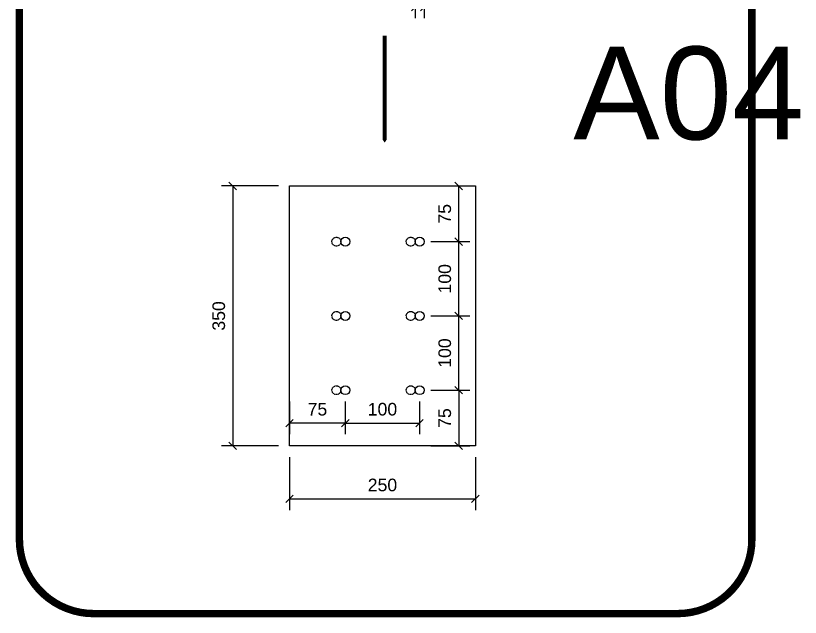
# Model space of a CAD drawing. Header units: millimetres. Extents: x 0 to 119933, y -45162 to 41221.
# Drawn here: x 3584 to 4640, y 1684 to 2494 of the extents above; entities that cross this region are included whole.
import ezdxf

# ---------------------------------------------------------------- set-up
doc = ezdxf.new("R2010")
doc.units = ezdxf.units.MM
doc.linetypes.add('CENTER', pattern=[2, 1.25, -0.25, 0.25, -0.25])
doc.linetypes.add('HIDDEN', pattern=[0.375, 0.25, -0.125])
doc.layers.get('DEFPOINTS').update_dxf_attribs({"color": 166})
doc.layers.add('F_STEL', color=3, linetype='Continuous')
doc.styles.add('Arial', font='arial.ttf')
doc.styles.get("Standard").update_dxf_attribs({"font": 'arial.ttf'})
doc.dimstyles.new('10x of Arup4', dxfattribs={"dimscale": 10, "dimtxt": 1.7, "dimasz": 1, "dimexe": 1.5, "dimexo": 1.5, "dimgap": 1, "dimtad": 1, "dimdec": 1, "dimdsep": 46, "dimtxsty": 'Arial', "dimblk": 'OBLIQUE', "dimcen": 0, "dimclrd": 1, "dimclre": 1, "dimclrt": 7, "dimadec": 0, "dimazin": 0, "dimtfac": 1, "dimtdec": 1, "dimtix": 1, "dimtofl": 0, "dimtmove": 2, "dimatfit": 3, "dimfxl": 5, "dimtfill": 1, "dimtolj": 1, "dimtzin": 0, "dimlwd": -1, "dimlwe": -1, "dimarcsym": 0})

# ---------------------------------------------------------------- blocks, each defined once
blk = doc.blocks.new('_OBLIQUE')
at = {"color": 0, "linetype": 'ByBlock'}
blk.add_line((-0.5, -0.5), (0.5, 0.5), dxfattribs=at)
blk = doc.blocks.new('*D115')
at = {"color": 1, "linetype": 'Continuous', "transparency": 16777216}
for p, q in [((3937.6, 2264.7), (3861.1, 2264.7)), ((3876.1, 2264.7), (3876.1, 1914.7)), ((3937.6, 1914.7), (3861.1, 1914.7))]:
    blk.add_line(p, q, dxfattribs=at)
at = {"layer": 'DEFPOINTS', "color": 0, "transparency": 16777216}
for p in [(3952.6, 2264.7, 49429.3), (3876.1, 1914.7), (3952.6, 1914.7, 49429.3)]:
    blk.add_point(p, dxfattribs=at)
at = {"color": 1, "transparency": 16777216, "xscale": 10, "yscale": 10, "zscale": 10}
for p, rotation in [((3876.1, 2264.7), 90), ((3876.1, 1914.7), 270)]:
    blk.add_blockref('_OBLIQUE', p, dxfattribs=dict(at, rotation=rotation))
at = {"color": 7, "transparency": 16777216, "insert": (3857.4, 2089.7), "char_height": 17, "attachment_point": 5, "rotation": 90, "style": 'Arial', "bg_fill": 3, "box_fill_scale": 1.1, "bg_fill_color": 256, "bg_fill_true_color": 13158600, "bg_fill_transparency": 0}
blk.add_mtext('\\A1;350', dxfattribs=at)
blk = doc.blocks.new('*D116')
at = {"color": 1, "linetype": 'Continuous', "transparency": 16777216}
for p, q in [((3952.6, 1899.7), (3952.6, 1828.3)), ((4202.6, 1899.7), (4202.6, 1828.3)), ((3952.6, 1843.3), (4202.6, 1843.3))]:
    blk.add_line(p, q, dxfattribs=at)
at = {"layer": 'DEFPOINTS', "color": 0, "transparency": 16777216}
for p in [(3952.6, 1914.7, 49429.3), (4202.6, 1914.7, 49429.3), (4202.6, 1843.3)]:
    blk.add_point(p, dxfattribs=at)
at = {"color": 1, "transparency": 16777216, "xscale": 10, "yscale": 10, "zscale": 10, "rotation": 180}
blk.add_blockref('_OBLIQUE', (3952.6, 1843.3), dxfattribs=at)
at = {"color": 1, "transparency": 16777216, "xscale": 10, "yscale": 10, "zscale": 10}
blk.add_blockref('_OBLIQUE', (4202.6, 1843.3), dxfattribs=at)
at = {"color": 7, "transparency": 16777216, "insert": (4077.6, 1862), "char_height": 17, "attachment_point": 5, "style": 'Arial', "bg_fill": 3, "box_fill_scale": 1.1, "bg_fill_color": 256, "bg_fill_true_color": 13158600, "bg_fill_transparency": 0}
blk.add_mtext('\\A1;250', dxfattribs=at)
blk = doc.blocks.new('*D117')
at = {"color": 1, "linetype": 'Continuous', "transparency": 16777216}
for p, q in [((4142.6, 2089.7), (4195.2, 2089.7)), ((4180.2, 1989.7), (4180.2, 2089.7)), ((4142.6, 1989.7), (4195.2, 1989.7))]:
    blk.add_line(p, q, dxfattribs=at)
at = {"layer": 'DEFPOINTS', "color": 0, "transparency": 16777216}
for p in [(4127.6, 2089.7, 49429.3), (4180.2, 2089.7), (4127.6, 1989.7, 49429.3)]:
    blk.add_point(p, dxfattribs=at)
at = {"color": 1, "transparency": 16777216, "xscale": 10, "yscale": 10, "zscale": 10}
for p, rotation in [((4180.2, 2089.7), 90), ((4180.2, 1989.7), 270)]:
    blk.add_blockref('_OBLIQUE', p, dxfattribs=dict(at, rotation=rotation))
at = {"color": 7, "transparency": 16777216, "insert": (4161.5, 2039.7), "char_height": 17, "attachment_point": 5, "rotation": 90, "style": 'Arial', "bg_fill": 3, "box_fill_scale": 1.1, "bg_fill_color": 256, "bg_fill_true_color": 13158600, "bg_fill_transparency": 0}
blk.add_mtext('\\A1;100', dxfattribs=at)
blk = doc.blocks.new('*D118')
at = {"color": 1, "linetype": 'Continuous', "transparency": 16777216}
for p, q in [((4142.6, 2189.7), (4195.2, 2189.7)), ((4180.2, 2089.7), (4180.2, 2189.7)), ((4142.6, 2089.7), (4195.2, 2089.7))]:
    blk.add_line(p, q, dxfattribs=at)
at = {"layer": 'DEFPOINTS', "color": 0, "transparency": 16777216}
for p in [(4127.6, 2189.7, 49429.3), (4180.2, 2189.7), (4127.6, 2089.7, 49429.3)]:
    blk.add_point(p, dxfattribs=at)
at = {"color": 1, "transparency": 16777216, "xscale": 10, "yscale": 10, "zscale": 10}
for p, rotation in [((4180.2, 2189.7), 90), ((4180.2, 2089.7), 270)]:
    blk.add_blockref('_OBLIQUE', p, dxfattribs=dict(at, rotation=rotation))
at = {"color": 7, "transparency": 16777216, "insert": (4161.5, 2139.7), "char_height": 17, "attachment_point": 5, "rotation": 90, "style": 'Arial', "bg_fill": 3, "box_fill_scale": 1.1, "bg_fill_color": 256, "bg_fill_true_color": 13158600, "bg_fill_transparency": 0}
blk.add_mtext('\\A1;100', dxfattribs=at)
blk = doc.blocks.new('*D119')
at = {"color": 1, "linetype": 'Continuous', "transparency": 16777216}
for p, q in [((4142.3, 2264.7), (4195.2, 2264.7)), ((4180.2, 2189.7), (4180.2, 2264.7)), ((4142.6, 2189.7), (4195.2, 2189.7))]:
    blk.add_line(p, q, dxfattribs=at)
at = {"layer": 'DEFPOINTS', "color": 0, "transparency": 16777216}
for p in [(4127.3, 2264.7, 49429.3), (4180.2, 2264.7), (4127.6, 2189.7, 49429.3)]:
    blk.add_point(p, dxfattribs=at)
at = {"color": 1, "transparency": 16777216, "xscale": 10, "yscale": 10, "zscale": 10}
for p, rotation in [((4180.2, 2264.7), 90), ((4180.2, 2189.7), 270)]:
    blk.add_blockref('_OBLIQUE', p, dxfattribs=dict(at, rotation=rotation))
at = {"color": 7, "transparency": 16777216, "insert": (4161.5, 2227.2), "char_height": 17, "attachment_point": 5, "rotation": 90, "style": 'Arial', "bg_fill": 3, "box_fill_scale": 1.1, "bg_fill_color": 256, "bg_fill_true_color": 13158600, "bg_fill_transparency": 0}
blk.add_mtext('\\A1;75', dxfattribs=at)
blk = doc.blocks.new('*D120')
at = {"color": 1, "linetype": 'Continuous', "transparency": 16777216}
for p, q in [((4142.6, 1989.7), (4195.2, 1989.7)), ((4180.2, 1989.7), (4180.2, 1914.7)), ((4142.6, 1914.7), (4195.2, 1914.7))]:
    blk.add_line(p, q, dxfattribs=at)
at = {"layer": 'DEFPOINTS', "color": 0, "transparency": 16777216}
for p in [(4127.6, 1989.7, 49429.3), (4127.6, 1914.7, 49429.3), (4180.2, 1914.7)]:
    blk.add_point(p, dxfattribs=at)
at = {"color": 1, "transparency": 16777216, "xscale": 10, "yscale": 10, "zscale": 10}
for p, rotation in [((4180.2, 1989.7), 90), ((4180.2, 1914.7), 270)]:
    blk.add_blockref('_OBLIQUE', p, dxfattribs=dict(at, rotation=rotation))
at = {"color": 7, "transparency": 16777216, "insert": (4161.5, 1952.2), "char_height": 17, "attachment_point": 5, "rotation": 90, "style": 'Arial', "bg_fill": 3, "box_fill_scale": 1.1, "bg_fill_color": 256, "bg_fill_true_color": 13158600, "bg_fill_transparency": 0}
blk.add_mtext('\\A1;75', dxfattribs=at)
blk = doc.blocks.new('*D121')
at = {"color": 1, "linetype": 'Continuous', "transparency": 16777216}
for p, q in [((3952.6, 1974.7), (3952.6, 1930.3)), ((4027.6, 1974.7), (4027.6, 1930.3)), ((4027.6, 1945.3), (3952.6, 1945.3))]:
    blk.add_line(p, q, dxfattribs=at)
at = {"layer": 'DEFPOINTS', "color": 0, "transparency": 16777216}
for p in [(3952.6, 1989.7, 49429.3), (4027.6, 1989.7, 49429.3), (3952.6, 1945.3)]:
    blk.add_point(p, dxfattribs=at)
at = {"color": 1, "transparency": 16777216, "xscale": 10, "yscale": 10, "zscale": 10, "rotation": 180}
blk.add_blockref('_OBLIQUE', (3952.6, 1945.3), dxfattribs=at)
at = {"color": 1, "transparency": 16777216, "xscale": 10, "yscale": 10, "zscale": 10}
blk.add_blockref('_OBLIQUE', (4027.6, 1945.3), dxfattribs=at)
at = {"color": 7, "transparency": 16777216, "insert": (3990.1, 1964), "char_height": 17, "attachment_point": 5, "style": 'Arial', "bg_fill": 3, "box_fill_scale": 1.1, "bg_fill_color": 256, "bg_fill_true_color": 13158600, "bg_fill_transparency": 0}
blk.add_mtext('\\A1;75', dxfattribs=at)
blk = doc.blocks.new('*D122')
at = {"color": 1, "linetype": 'Continuous', "transparency": 16777216}
for p, q in [((4027.6, 1974.7), (4027.6, 1930.3)), ((4127.6, 1974.7), (4127.6, 1930.3)), ((4027.6, 1945.3), (4127.6, 1945.3))]:
    blk.add_line(p, q, dxfattribs=at)
at = {"layer": 'DEFPOINTS', "color": 0, "transparency": 16777216}
for p in [(4027.6, 1989.7, 49429.3), (4127.6, 1989.7, 49429.3), (4127.6, 1945.3)]:
    blk.add_point(p, dxfattribs=at)
at = {"color": 1, "transparency": 16777216, "xscale": 10, "yscale": 10, "zscale": 10, "rotation": 180}
blk.add_blockref('_OBLIQUE', (4027.6, 1945.3), dxfattribs=at)
at = {"color": 1, "transparency": 16777216, "xscale": 10, "yscale": 10, "zscale": 10}
blk.add_blockref('_OBLIQUE', (4127.6, 1945.3), dxfattribs=at)
at = {"color": 7, "transparency": 16777216, "insert": (4077.6, 1964), "char_height": 17, "attachment_point": 5, "style": 'Arial', "bg_fill": 3, "box_fill_scale": 1.1, "bg_fill_color": 256, "bg_fill_true_color": 13158600, "bg_fill_transparency": 0}
blk.add_mtext('\\A1;100', dxfattribs=at)
blk = doc.blocks.new('*D167')
at = {"color": 1, "linetype": 'Continuous', "transparency": 16777216}
for p, q in [((-125, -27), (-125, -78.8)), ((125, -27), (125, -78.8)), ((-125, -63.8), (125, -63.8))]:
    blk.add_line(p, q, dxfattribs=at)
at = {"layer": 'DEFPOINTS', "color": 0, "transparency": 16777216}
for p in [(-125, -12, 0), (125, -12, 0), (125, -63.8)]:
    blk.add_point(p, dxfattribs=at)
at = {"color": 1, "transparency": 16777216, "xscale": 10, "yscale": 10, "zscale": 10, "rotation": 180}
blk.add_blockref('_OBLIQUE', (-125, -63.8), dxfattribs=at)
at = {"color": 1, "transparency": 16777216, "xscale": 10, "yscale": 10, "zscale": 10}
blk.add_blockref('_OBLIQUE', (125, -63.8), dxfattribs=at)
at = {"color": 7, "transparency": 16777216, "insert": (0, -45.1), "char_height": 17, "attachment_point": 5, "style": 'Arial', "bg_fill": 3, "box_fill_scale": 1.1, "bg_fill_color": 256, "bg_fill_true_color": 13158600, "bg_fill_transparency": 0}
blk.add_mtext('\\A1;250', dxfattribs=at)
blk = doc.blocks.new('*D168')
at = {"color": 1, "linetype": 'Continuous', "transparency": 16777216}
for p, q in [((140, 0), (197, 0)), ((182, 0), (182, -200)), ((71, -200), (197, -200))]:
    blk.add_line(p, q, dxfattribs=at)
at = {"layer": 'DEFPOINTS', "color": 0, "transparency": 16777216}
for p in [(125, 0, 0), (56, -200, 0), (182, -200)]:
    blk.add_point(p, dxfattribs=at)
at = {"color": 1, "transparency": 16777216, "xscale": 10, "yscale": 10, "zscale": 10}
for p, rotation in [((182, 0), 90), ((182, -200), 270)]:
    blk.add_blockref('_OBLIQUE', p, dxfattribs=dict(at, rotation=rotation))
at = {"color": 7, "transparency": 16777216, "insert": (163.3, -100), "char_height": 17, "attachment_point": 5, "rotation": 90, "style": 'Arial', "bg_fill": 3, "box_fill_scale": 1.1, "bg_fill_color": 256, "bg_fill_true_color": 13158600, "bg_fill_transparency": 0}
blk.add_mtext('\\A1;200', dxfattribs=at)
blk = doc.blocks.new('*D169')
at = {"color": 1, "linetype": 'Continuous', "transparency": 16777216}
for p, q in [((17, -140), (-10.3, -140)), ((4.7, -140), (4.7, -200)), ((17, -200), (-10.3, -200))]:
    blk.add_line(p, q, dxfattribs=at)
at = {"layer": 'DEFPOINTS', "color": 0, "transparency": 16777216}
for p in [(32, -140, 0), (4.7, -200), (32, -200, 0)]:
    blk.add_point(p, dxfattribs=at)
at = {"color": 1, "transparency": 16777216, "xscale": 10, "yscale": 10, "zscale": 10}
for p, rotation in [((4.7, -140), 90), ((4.7, -200), 270)]:
    blk.add_blockref('_OBLIQUE', p, dxfattribs=dict(at, rotation=rotation))
at = {"color": 7, "transparency": 16777216, "insert": (-13.9, -170), "char_height": 17, "attachment_point": 5, "rotation": 90, "style": 'Arial', "bg_fill": 3, "box_fill_scale": 1.1, "bg_fill_color": 256, "bg_fill_true_color": 13158600, "bg_fill_transparency": 0}
blk.add_mtext('\\A1;60', dxfattribs=at)
blk = doc.blocks.new('*D170')
at = {"color": 1, "linetype": 'Continuous', "transparency": 16777216}
for p, q in [((44, -215), (44, -260.6)), ((56, -215), (56, -260.6)), ((44, -245.6), (34, -245.6)), ((56, -245.6), (66, -245.6))]:
    blk.add_line(p, q, dxfattribs=at)
at = {"layer": 'DEFPOINTS', "color": 0, "transparency": 16777216}
for p in [(44, -200, 0), (56, -200, 0), (56, -245.6)]:
    blk.add_point(p, dxfattribs=at)
at = {"color": 1, "transparency": 16777216, "xscale": 10, "yscale": 10, "zscale": 10}
blk.add_blockref('_OBLIQUE', (44, -245.6), dxfattribs=at)
at = {"color": 1, "transparency": 16777216, "xscale": 10, "yscale": 10, "zscale": 10, "rotation": 180}
blk.add_blockref('_OBLIQUE', (56, -245.6), dxfattribs=at)
at = {"color": 7, "transparency": 16777216, "insert": (50, -227.1), "char_height": 17, "attachment_point": 5, "style": 'Arial', "bg_fill": 3, "box_fill_scale": 1.1, "bg_fill_color": 256, "bg_fill_true_color": 13158600, "bg_fill_transparency": 0}
blk.add_mtext('\\A1;12', dxfattribs=at)
blk = doc.blocks.new('A$C29073de8')
for points in [[(-125, 0), (125, 0), (125, -12), (-125, -12)], [(-56, 0), (-44, 0), (-44, -200), (-56, -200)], [(44, 0), (56, 0), (56, -200), (44, -200)], [(-68, -140), (-56, -140), (-56, -200), (-68, -200)], [(32, -140), (44, -140), (44, -200), (32, -200)]]:
    blk.add_lwpolyline(points, close=True)
dim = blk.add_linear_dim(base=(125, -63.79, -0.03), p1=(-125, -12), p2=(125, -12), dimstyle='10x of Arup4', override={"dimarcsym": 1})
dim.commit()
dim.dimension.update_dxf_attribs({"geometry": '*D167', "text_midpoint": (0, -45.11, -0.03)})
dim = blk.add_linear_dim(base=(4.75, -200, -0.03), p1=(32, -140), p2=(32, -200), angle=90, dimstyle='10x of Arup4', override={"dimarcsym": 1})
dim.commit()
dim.dimension.update_dxf_attribs({"geometry": '*D169', "text_midpoint": (-13.93, -170, -0.03)})
dim = blk.add_linear_dim(base=(181.96, -200, -0.03), p1=(125, 0), p2=(56, -200), angle=90, dimstyle='10x of Arup4', override={"dimarcsym": 1})
dim.commit()
dim.dimension.update_dxf_attribs({"geometry": '*D168', "text_midpoint": (163.29, -100, -0.03)})
dim = blk.add_linear_dim(base=(56, -245.59, -0.03), p1=(44, -200), p2=(56, -200), dimstyle='10x of Arup4', override={"dimarcsym": 1})
dim.commit()
dim.dimension.update_dxf_attribs({"geometry": '*D170', "text_midpoint": (50, -227.05, -0.03)})

msp = doc.modelspace()

# ---------------------------------------------------------------- linework, layer by layer
at = {"layer": 'DEFPOINTS', "color": 1, "elevation": -49430.14}
msp.add_lwpolyline([(4080.61, 2466.94, 5, 5, 0), (4080.61, 2361.14, 50, 0, 0), (4080.61, 2322.96, 0, 0, 0)], format="xyseb", dxfattribs=at)
at = {"layer": 'F_STEL', "elevation": 0.03}
msp.add_lwpolyline([(3952.63, 2264.72), (4202.63, 2264.72), (4202.63, 1914.72), (3952.63, 1914.72)], close=True, dxfattribs=at)
at = {"layer": 'F_STEL', "color": 8, "linetype": 'HIDDEN'}
for centre in [(4015.63, 2189.72, 0.03), (4115.63, 2189.72, 0.03), (4015.63, 2089.72, 0.03), (4115.63, 2089.72, 0.03)]:
    msp.add_circle(centre, 6, dxfattribs=at)
at = {"layer": 'F_STEL'}
for centre in [(4027.63, 2189.72, 0.03), (4127.63, 2189.72, 0.03), (4027.63, 2089.72, 0.03), (4127.63, 2089.72, 0.03), (4027.63, 1989.72, 0.03), (4127.63, 1989.72, 0.03)]:
    msp.add_circle(centre, 6, dxfattribs=at)

# ---------------------------------------------------------------- texts
at = {"layer": 'DEFPOINTS', "color": 1, "insert": (4334.31, 2452.28, 0.03), "char_height": 125, "attachment_point": 1}
msp.add_mtext_dynamic_manual_height_columns('A04', width=557.4862, gutter_width=625, heights=[0], dxfattribs=at)

# ---------------------------------------------------------------- next in the draw order: dimensions: what is measured, and where the dimension line sits
for base, p1, p2, picture, middle in [((3876.08, 1914.72, -49429.32), (3952.63, 2264.72, 0.03), (3952.63, 1914.72, 0.03), '*D115', (3857.4, 2089.72, -49429.32)), ((4180.15, 2089.72, -49429.32), (4127.63, 1989.72, 0.03), (4127.63, 2089.72, 0.03), '*D117', (4161.47, 2039.72, -49429.32))]:
    dim = msp.add_linear_dim(base=base, p1=p1, p2=p2, angle=90, dimstyle='10x of Arup4')
    dim.commit()
    dim.dimension.update_dxf_attribs({"geometry": picture, "text_midpoint": middle})

# ---------------------------------------------------------------- next in the draw order: dimensions: what is measured, and where the dimension line sits
dim = msp.add_linear_dim(base=(4180.15, 2189.72, -49429.32), p1=(4127.63, 2089.72, 0.03), p2=(4127.63, 2189.72, 0.03), angle=90, dimstyle='10x of Arup4')
dim.commit()
dim.dimension.update_dxf_attribs({"geometry": '*D118', "text_midpoint": (4161.47, 2139.72, -49429.32)})
for base, p1, p2, picture, middle in [((3952.63, 1945.32, -49429.32), (4027.63, 1989.72, 0.03), (3952.63, 1989.72, 0.03), '*D121', (3990.13, 1963.96, -49429.32)), ((4202.63, 1843.32, -49429.32), (3952.63, 1914.72, 0.03), (4202.63, 1914.72, 0.03), '*D116', (4077.63, 1861.99, -49429.32))]:
    dim = msp.add_linear_dim(base=base, p1=p1, p2=p2, dimstyle='10x of Arup4')
    dim.commit()
    dim.dimension.update_dxf_attribs({"geometry": picture, "text_midpoint": middle})

# ---------------------------------------------------------------- next in the draw order: dimensions: what is measured, and where the dimension line sits
for base, p1, p2, picture, middle in [((4180.15, 2264.72, -49429.32), (4127.63, 2189.72, 0.03), (4127.32, 2264.72, 0.03), '*D119', (4161.51, 2227.22, -49429.32)), ((4180.15, 1914.72, -49429.32), (4127.63, 1989.72, 0.03), (4127.63, 1914.72, 0.03), '*D120', (4161.51, 1952.22, -49429.32))]:
    dim = msp.add_linear_dim(base=base, p1=p1, p2=p2, angle=90, dimstyle='10x of Arup4')
    dim.commit()
    dim.dimension.update_dxf_attribs({"geometry": picture, "text_midpoint": middle})

# ---------------------------------------------------------------- next in the draw order: dimensions: what is measured, and where the dimension line sits
dim = msp.add_linear_dim(base=(4127.63, 1945.32, -49429.32), p1=(4027.63, 1989.72, 0.03), p2=(4127.63, 1989.72, 0.03), dimstyle='10x of Arup4')
dim.commit()
dim.dimension.update_dxf_attribs({"geometry": '*D122', "text_midpoint": (4077.63, 1964, -49429.32)})

# ---------------------------------------------------------------- next in the draw order: linework, layer by layer
at = {"layer": 'DEFPOINTS', "color": 2, "linetype": 'CENTER', "ltscale": 100, "const_width": 10}
msp.add_lwpolyline([(3689.1, 3099.08), (4474.67, 3099.08, -0.4142136), (4574.67, 2999.08), (4574.67, 1788.91, -0.4142136), (4474.67, 1688.91), (3689.1, 1688.91, -0.4142136), (3589.1, 1788.91), (3589.1, 2999.08, -0.4142136)], format="xyb", close=True, dxfattribs=at)
at = {"layer": 'F_STEL', "color": 8, "linetype": 'HIDDEN'}
for centre in [(4015.63, 1989.72, 0.03), (4115.63, 1989.72, 0.03)]:
    msp.add_circle(centre, 6, dxfattribs=at)

# ---------------------------------------------------------------- next in the draw order: block references
at = {"layer": 'F_STEL'}
msp.add_blockref('A$C29073de8', (4077.63, 2751, 0.03), dxfattribs=at)

doc.saveas('drawing.dxf')
